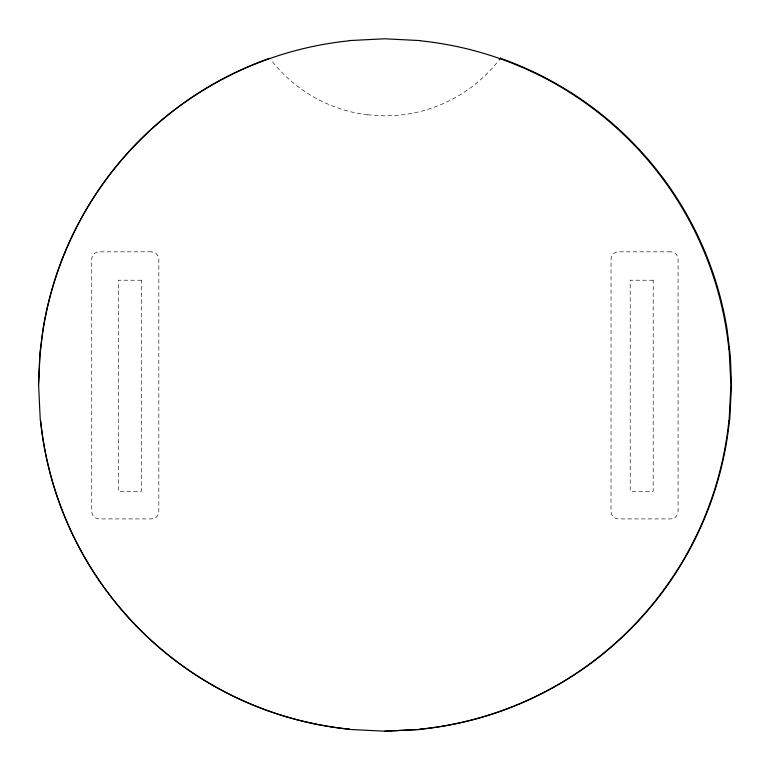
<?xml version="1.0" encoding="UTF-8"?>
<svg xmlns="http://www.w3.org/2000/svg" width="770" height="770" viewBox="0 0 770 770"><rect width="100%" height="100%" fill="white"/><g stroke="black" fill="none" stroke-linecap="round" stroke-linejoin="round"><path stroke-width="0.58" stroke-dasharray="3.85 2.89" d="M367.627 114.807L385.077 115.856L393.865 115.596A144.288 144.288 0 0 0 498.411 60.82M367.617 114.874A144.192 144.192 0 0 1 271.021 59.877M151.363 251.828L99.195 251.828A7.44 7.44 0 0 0 91.745 259.278L91.745 511.453A7.45 7.45 0 0 0 99.195 518.922L151.363 518.913A7.459 7.459 0 0 0 158.832 511.453L158.832 259.278A7.45 7.45 0 0 0 151.363 251.838M670.631 251.828L618.454 251.828A7.44 7.44 0 0 0 611.024 259.278L611.014 511.453A7.44 7.44 0 0 0 618.454 518.922L670.631 518.913A7.45 7.45 0 0 0 678.081 511.453L678.081 259.278A7.45 7.45 0 0 0 670.631 251.828M141.324 280.213L118.32 280.213L118.32 491.289L141.324 491.289L141.324 280.213M653.201 280.213L630.207 280.213L630.207 491.289L653.201 491.289L653.201 280.213"/><path stroke-width="1.16" d="M38.5 385L40.29 349.599M729.132 420.391L730.923 385L729.132 349.599M729.71 420.17L731.5 384.75L730.384 356.751L727.092 329.358A346.259 346.259 0 0 0 500.5 58.299M349.311 40.579L384.711 38.789L420.112 40.579M384.711 731.211L420.112 729.421M420.468 729.421L385.048 731.211L349.311 729.421M40.29 420.391L38.587 384.75L39.703 356.751L42.995 329.358A346.24 346.24 0 0 1 269.635 58.279M728.93 420.372A345.634 345.634 0 0 1 420.093 729.219M349.33 729.219A345.634 345.634 0 0 1 40.492 420.372M40.492 349.619A345.634 345.634 0 0 1 349.33 40.781M420.093 40.772A345.634 345.634 0 0 1 728.93 349.619M729.508 420.15A345.884 345.884 0 0 1 420.449 729.219M349.647 729.219A345.884 345.884 0 0 1 40.704 421.344M500.548 58.029A144.288 144.288 0 0 1 499.133 59.896"/></g></svg>
